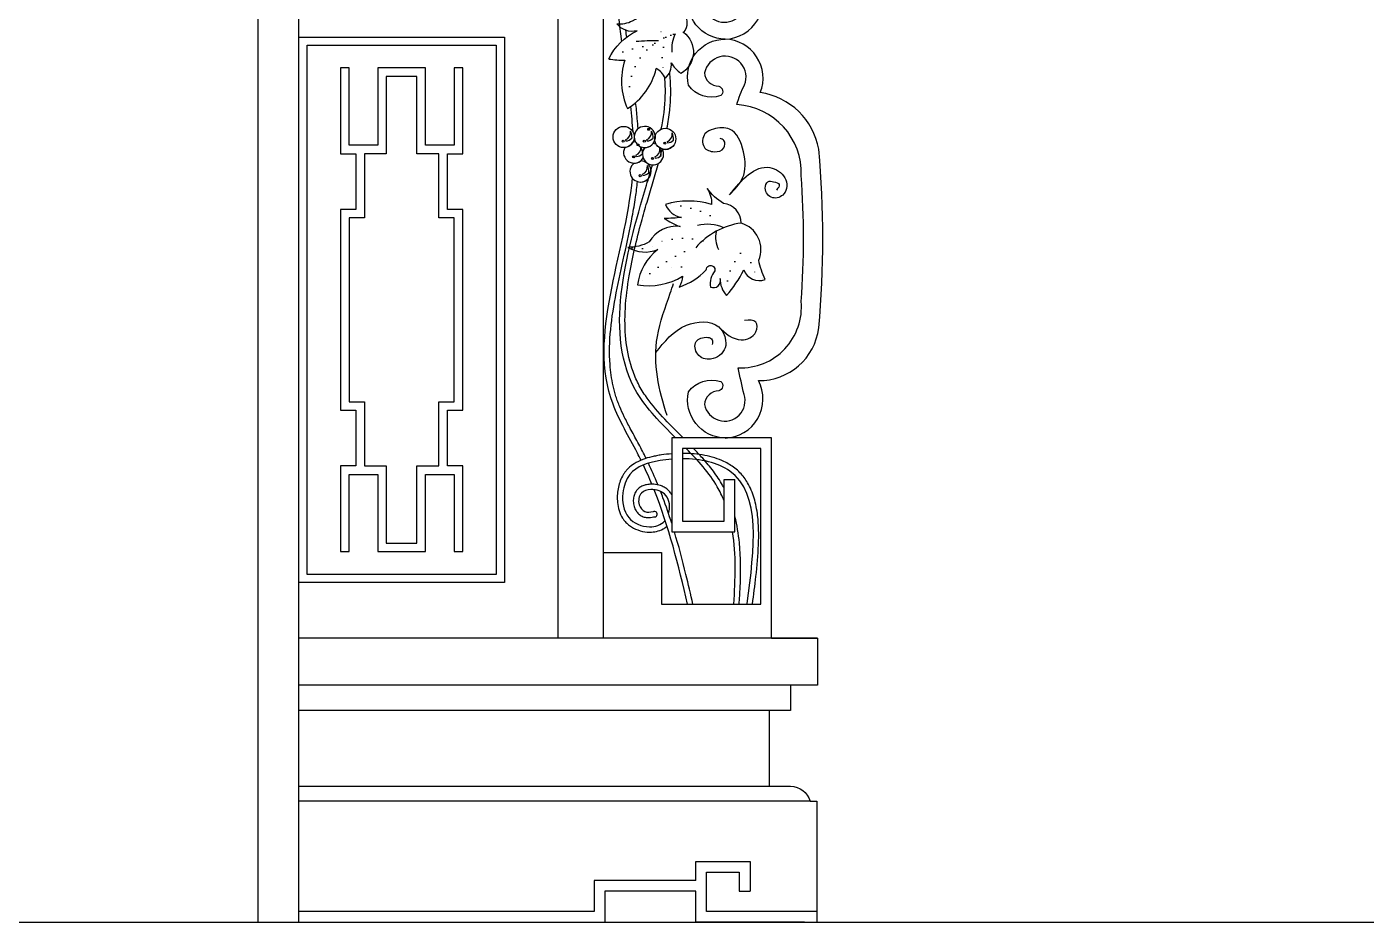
# Model space of a CAD drawing. Extents: x -66030 to 95157, y -13132 to 45879.
# Drawn here: x 38947 to 40581, y 39315 to 40408 of the extents above; entities that cross this region are included whole.
import ezdxf

# ---------------------------------------------------------------- set-up
doc = ezdxf.new("R2010")
doc.units = 0
doc.header["$LTSCALE"] = 100
doc.header["$MEASUREMENT"] = 0
doc.linetypes.add('DOT2', pattern=[0.125, 0, -0.125])
for name, color, linetype in [('3', 11, 'CONTINUOUS'), ('4', 121, 'CONTINUOUS'), ('7', 105, 'CONTINUOUS')]:
    doc.layers.add(name, color=color, linetype=linetype)

msp = doc.modelspace()

# ---------------------------------------------------------------- hatches: boundary and pattern name
at = {"layer": '3'}
h = msp.add_hatch(dxfattribs=at)
h.set_pattern_fill('ANGLE', color=256, scale=1.305361, style=0)
h.set_pattern_definition([(360, (38208.254, 39849.673), (4e-15, 9.11795), [6.631235, -2.486713]), (90, (38208.254, 39849.673), (-9.11795, 5e-15), [6.631235, -2.486713])])
h.paths.add_polyline_path([(39675.7, 40268.3, 1), (39673.2, 40268.3, 1)])
h = msp.add_hatch(dxfattribs=at)
h.set_pattern_fill('ANGLE', color=256, scale=1.305361, style=0)
h.set_pattern_definition([(360, (38234, 39849.673), (4e-15, 9.11795), [6.631235, -2.486713]), (90, (38234, 39849.673), (-9.11795, 5e-15), [6.631235, -2.486713])])
h.paths.add_polyline_path([(39701.4, 40268.3, 1), (39698.9, 40268.3, 1)])
h = msp.add_hatch(dxfattribs=at)
h.set_pattern_fill('ANGLE', color=256, scale=1.305361, style=0)
h.set_pattern_definition([(360, (38259.029, 39847.379), (4e-15, 9.11795), [6.631235, -2.486713]), (90, (38259.029, 39847.379), (-9.11795, 5e-15), [6.631235, -2.486713])])
h.paths.add_polyline_path([(39726.5, 40266, 1), (39724, 40266, 1)])
h = msp.add_hatch(dxfattribs=at)
h.set_pattern_fill('ANGLE', color=256, scale=1.305361, style=0)
h.set_pattern_definition([(360, (38220.978, 39830.726), (4e-15, 9.11795), [6.631235, -2.486713]), (90, (38220.978, 39830.726), (-9.11795, 5e-15), [6.631235, -2.486713])])
h.paths.add_polyline_path([(39688.4, 40249.3, 1), (39685.9, 40249.3, 1)])
h = msp.add_hatch(dxfattribs=at)
h.set_pattern_fill('ANGLE', color=256, scale=1.305361, style=0)
h.set_pattern_definition([(360, (38244.0305, 39828.732), (4e-15, 9.11795), [6.631235, -2.486713]), (90, (38244.0305, 39828.732), (-9.11795, 5e-15), [6.631235, -2.486713])])
h.paths.add_polyline_path([(39711.5, 40247.3, 1), (39709, 40247.3, 1)])
h = msp.add_hatch(dxfattribs=at)
h.set_pattern_fill('ANGLE', color=256, scale=1.305361, style=0)
h.set_pattern_definition([(360, (38228.8185, 39807.643), (4e-15, 9.11795), [6.631235, -2.486713]), (90, (38228.8185, 39807.643), (-9.11795, 5e-15), [6.631235, -2.486713])])
h.paths.add_polyline_path([(39696.3, 40226.3, 1), (39693.8, 40226.3, 1)])

# ---------------------------------------------------------------- linework, layer by layer
for p, q in [((39677.3, 40270), (39677.7, 40268.6)), ((39703, 40270), (39703.5, 40268.6)), ((39728.1, 40267.8), (39728.5, 40266.3)), ((39690, 40251.1), (39690.4, 40249.6)), ((39713.1, 40249.1), (39713.5, 40247.6)), ((39697.9, 40228), (39698.3, 40226.5)), ((39278.7, 39481.1), (39852.4, 39481.1)), ((39816.1, 39353.1), (39829.2, 39353.1))]:
    msp.add_line(p, q, dxfattribs=at)
at = {"layer": '3', "linetype": 'DOT2'}
msp.add_line((39745.6, 40114.9), (39720.6, 40113.8), dxfattribs=at)
at = {"layer": '3', "color": 2}
msp.add_line((-66009.4, 39315.3), (95156.9, 39315.3), dxfattribs=at)
at = {"layer": '3'}
for points in [[(39798.8, 40392.9, -0.473789), (39754.1, 40449.2, -0.330959), (39793.4, 40461.7, -0.600598), (39791.2, 40450.4, 0.397649), (39773.7, 40433.9, 1.069441), (39821.9, 40446.1, -0.01029), (39814.8, 40478.6, 0.453682), (39891.6, 40559.5, 0.036671), (39891.6, 40713, 0.409372), (39813.1, 40799.7, -0.049889), (39822.5, 40823.8, 1.088849), (39773.7, 40838.6, 0.397649), (39791.2, 40822.1, -0.600598), (39793.4, 40810.8, -0.330959), (39754.1, 40823.3, -0.48343), (39798.8, 40879.7, -0.48343)], [(39656.7, 40368.7, -0.169711), (39691.5, 40403, -0.287598), (39666.5, 40411.6, 0.148695), (39685.7, 40415.4, -0.213872), (39748, 40423.6, -0.373398), (39748, 40401.2, -0.545181), (39744.7, 40351.1)], [(39798.8, 39906.2, -0.473789), (39754.1, 39962.5, -0.330959), (39793.4, 39975, -0.600598), (39791.2, 39963.6, 0.397649), (39773.7, 39947.1, 1.069441), (39821.9, 39959.4, -0.01029), (39814.8, 39991.8, 0.453682), (39891.6, 40072.8, 0.036671), (39891.6, 40226.3, 0.409372), (39813.1, 40313, -0.049889), (39822.5, 40337.1, 1.088849), (39773.7, 40351.9, 0.397649), (39791.2, 40335.4, -0.600598), (39793.4, 40324, -0.330959), (39754.1, 40336.6, -0.48343), (39798.8, 40392.9, -0.48343)], [(39800.6, 40079.9, 0.062935), (39821.5, 40111.3, 0.413829), (39847.7, 40099.6, -0.069488), (39839.9, 40123.1, 0.446434), (39818.4, 40168.4, 0.384165), (39796.7, 40192.5, -0.105553), (39777, 40210.8, -0.150517), (39782.2, 40191.2, 0.143109), (39725.9, 40191.2, 0.263895), (39745.6, 40175.4, -0.03396), (39724.6, 40174.1, 0.062821), (39743.8, 40164.3, 0.303058), (39706.3, 40145.4, -0.130881), (39680.1, 40138.8, 0.237341), (39716.7, 40136.2, 0.201616), (39691.9, 40093, 0.176966), (39746.9, 40103.5, -0.109857), (39742.9, 40090.4, 0.120189), (39775.7, 40111.3)], [(39775.7, 40111.3, -1.132636), (39786.2, 40110, 0.212415), (39780.9, 40090.4, 0.655701), (39792.7, 40100.9, 0.197167), (39800.6, 40079.9)]]:
    msp.add_lwpolyline(points, format="xyb", dxfattribs=at)
for points in [[(39288.7, 39739.8), (39288.7, 40385.4), (39519.5, 40385.4), (39519.5, 39739.8)], [(39704.3, 40283.7), (39706.5, 40283.7), (39706.5, 40281.8), (39704.3, 40281.8)], [(39691.3, 40264.8), (39693.5, 40264.8), (39693.5, 40262.9), (39691.3, 40262.9)]]:
    msp.add_lwpolyline(points, close=True, dxfattribs=at)
for points in [[(39329.5, 40357.8), (39329.5, 40253), (39348.3, 40253), (39348.3, 40185.2), (39329.5, 40185.2), (39329.5, 39940), (39348.3, 39940), (39348.3, 39872.3), (39329.5, 39872.3), (39329.5, 39767.5), (39340, 39767.5), (39340, 39861.8), (39374.9, 39861.8), (39374.9, 39767.5), (39433.3, 39767.5), (39433.3, 39861.8), (39468.2, 39861.8), (39468.2, 39767.5), (39478.6, 39767.5), (39478.6, 39872.3), (39459.9, 39872.3), (39459.9, 39940), (39478.6, 39940), (39478.6, 40185.2), (39459.9, 40185.2), (39459.9, 40253), (39478.6, 40253), (39478.6, 40357.8), (39468.2, 40357.8), (39468.2, 40263.4), (39433.3, 40263.4), (39433.3, 40357.8), (39374.9, 40357.8), (39374.9, 40263.4), (39340, 40263.4), (39340, 40357.8), (39329.5, 40357.8)], [(39468.2, 40174.8), (39449.4, 40174.8), (39449.4, 40253), (39422.8, 40253), (39422.8, 40347.3), (39385.3, 40347.3), (39385.3, 40253), (39358.7, 40253), (39358.7, 40174.8), (39340, 40174.8), (39340, 39950.4), (39358.7, 39950.4), (39358.7, 39872.3), (39385.3, 39872.3), (39385.3, 39777.9), (39422.8, 39777.9), (39422.8, 39872.3), (39449.4, 39872.3), (39449.4, 39950.4), (39468.2, 39950.4), (39468.2, 40174.8)], [(39763, 39366.2), (39763, 39366.2), (39763, 39389.4), (39829.2, 39389.4), (39829.2, 39353.1)], [(39910.8, 39328.3), (39776, 39328.3), (39776, 39376.3), (39816.1, 39376.3), (39816.1, 39353.1)], [(39763, 39366.2), (39638.9, 39366.2), (39638.9, 39328.3), (39278.7, 39328.3)]]:
    msp.add_lwpolyline(points, dxfattribs=at)
for centre, radius in [((39675, 40273.5), 12.9), ((39725.8, 40271.2), 12.9), ((39674.4, 40268.3), 1.25), ((39700.2, 40268.3), 1.25), ((39725.2, 40266), 1.25), ((39687.2, 40249.3), 1.25), ((39710.2, 40247.3), 1.25), ((39695, 40226.3), 1.25)]:
    msp.add_circle(centre, radius, dxfattribs=at)
at = {"layer": '3', "linetype": 'DOT2'}
for centre, radius, start, end in [((39756.2, 40327), 74.7, 96.3327, 187.802), ((39717.2, 40373.2), 28.9, 58.3389, 99.9544), ((39761.7, 40080.3), 310, 99.4862, 109.3509), ((39813.3, 40367.5), 91.2, 162.1766, 186.275), ((39724.9, 40069), 122.1, 62.9866, 89.5082), ((39694.7, 40177.1), 39.8, 256.3412, 305.665), ((39748, 40061.8), 88.3, 74.5609, 109.9105), ((39841.1, 39944), 210.9, 115.7732, 135.0419), ((39874, 40084.3), 73.6, 139.8452, 183.414), ((39854.6, 40123.1), 24.5, 186.3756, 253.6541)]:
    msp.add_arc(centre, radius, start, end, dxfattribs=at)
at = {"layer": '3'}
for centre, radius, start, end in [((39715.6, 39981.1), 409.7, 89.753, 93.5631), ((39776, 40381), 42.4, 154.3708, 185.3472), ((39756.1, 40342), 83.7, 162.3941, 203.9023), ((39637.6, 40375.4), 79.3, 301.9109, 346.525), ((39702.7, 40334.5), 25.5, 24.9521, 61.834), ((39712.3, 40361.2), 20.9, 310.3721, 8.0439), ((39771.6, 40387.1), 44.9, 210.7705, 233.2629), ((39700.8, 40273.5), 12.9, 235.2758, 222.4169), ((39673.5, 40279.3), 10, 292.4666, 7.5187), ((39676.9, 40280.2), 11.6, 273.7775, 315.0657), ((39665, 40272.4), 20.2, 358.8475, 24.1395), ((39699.2, 40279.3), 10, 292.4666, 7.5187), ((39702.7, 40280.2), 11.6, 273.7775, 315.0657), ((39690.7, 40272.4), 20.2, 358.8475, 24.1395), ((39724.2, 40277), 10, 292.4666, 7.5187), ((39715.7, 40270.1), 20.2, 358.8475, 24.1395), ((39687.8, 40254.5), 12.9, 151.447, 329.0509), ((39675, 40273.5), 12.9, 276.3174, 331.447), ((39687.8, 40254.5), 12.9, 82.2478, 96.3174), ((39686.2, 40260.4), 10, 292.4666, 7.5187), ((39677.7, 40253.4), 20.2, 358.8475, 24.1395), ((39710.8, 40252.5), 12.9, 141.1885, 29.5445), ((39700.8, 40273.5), 12.9, 262.2478, 321.1885), ((39687.8, 40254.5), 12.9, 21.0644, 28.7533), ((39710.8, 40252.5), 12.9, 72.8326, 90), ((39709.2, 40258.4), 10, 292.4666, 7.5187), ((39725.8, 40271.2), 12.9, 222.1242, 323.4902), ((39700.7, 40251.4), 20.2, 358.8475, 24.1395), ((39727.7, 40277.9), 11.6, 273.7775, 315.0657), ((39695.6, 40231.4), 12.9, 127.5232, 90), ((39687.8, 40254.5), 12.9, 260.6605, 329.0509), ((39689.7, 40261.2), 11.6, 273.7775, 315.0657), ((39694, 40237.3), 10, 292.4666, 7.5187), ((39685.5, 40230.3), 20.2, 358.8475, 24.1395), ((39712.7, 40259.2), 11.6, 273.7775, 315.0657), ((39695.6, 40231.4), 12.9, 270, 330.3201), ((39697.5, 40238.1), 11.6, 273.7775, 315.0657), ((39830.5, 40080), 89.2, 97.8053, 139.2196), ((39777.7, 40119.4), 47.6, 65.5982, 105.241), ((39822.1, 40151.2), 34.9, 168.2194, 205.7267), ((39712.5, 39813.2), 3.42, 261.6963, 116.8699)]:
    msp.add_arc(centre, radius, start, end, dxfattribs=at)
for points, knots in [([(39727.8, 40283.9), (39729.2, 40291.3), (39730.3, 40298.7), (39731.8, 40312.1), (39732.2, 40318.1), (39732.5, 40330.2), (39732.4, 40336.2), (39731.8, 40345.6), (39731.6, 40349), (39731.2, 40352.3)], [501.476009, 501.476009, 501.476009, 501.476009, 518.678471, 518.678471, 532.626264, 532.626264, 546.574056, 546.574056, 554.29698, 554.29698, 554.29698, 554.29698]), ([(39720.9, 40283.1), (39723.6, 40296.8), (39726.4, 40317.8), (39725.8, 40339), (39725.2, 40346.5)], [499.866089, 499.866089, 499.866089, 499.866089, 532.34926, 550.22794, 550.22794, 550.22794, 550.22794]), ([(39738.3, 39906.4), (39720.6, 39924.1), (39642.2, 40003.3), (39680, 40138.5), (39707.8, 40231.4), (39710.1, 40239.7)], [197.081272, 197.081272, 197.081272, 197.081272, 252.83484, 446.827956, 465.858651, 465.858651, 465.858651, 465.858651]), ([(39747.5, 39906.4), (39747.3, 39906.6), (39747, 39906.9), (39738.4, 39915.5), (39730.1, 39923.8), (39714.6, 39940.5), (39707.5, 39949.1), (39699.7, 39960.5), (39698, 39963.2), (39694.8, 39968.6), (39693.3, 39971.4), (39689.2, 39979.8), (39686.9, 39985.6), (39681.3, 40002.7), (39678.9, 40014.5), (39676.5, 40038.9), (39676.3, 40051.6), (39677.8, 40077.5), (39679.5, 40090.8), (39685.4, 40125.9), (39690.7, 40148.1), (39698.9, 40178), (39701.2, 40186), (39705.7, 40201.5), (39707.9, 40209), (39712.3, 40223.9), (39714.5, 40231.3), (39716.9, 40239.6), (39717.1, 40240.5), (39717.4, 40241.5)], [192.225497, 192.225497, 192.225497, 192.225497, 193.018821, 193.018821, 219.368899, 219.368899, 245.718978, 245.718978, 253.650995, 253.650995, 261.583013, 261.583013, 277.447049, 277.447049, 307.221337, 307.221337, 336.995626, 336.995626, 366.769915, 366.769915, 414.9551, 414.9551, 432.640146, 432.640146, 449.544046, 449.544046, 466.447946, 466.447946, 468.614697, 468.614697, 468.614697, 468.614697]), ([(39733.6, 39886.9), (39729.4, 39886.6), (39725.2, 39886.1), (39719.1, 39885.2), (39717.2, 39884.9), (39713.3, 39884.1), (39711.4, 39883.7), (39705.7, 39882.4), (39701.9, 39881.3), (39694.6, 39878.5), (39691.1, 39876.9), (39685.2, 39873.1), (39682.7, 39871.2), (39679.6, 39868.1), (39678.7, 39867.2), (39677, 39865.1), (39676.2, 39864.1), (39674.7, 39861.8), (39674, 39860.7), (39672.1, 39857.1), (39671.1, 39854.6), (39669.3, 39849.4), (39668.7, 39846.8), (39667.7, 39841.3), (39667.4, 39838.6), (39667.1, 39833.1), (39667.2, 39830.3), (39667.8, 39824.2), (39668.4, 39820.8), (39670.4, 39814.3), (39671.9, 39811.1), (39674.4, 39807.2), (39675.1, 39806.2), (39677.1, 39803.8), (39678.5, 39802.4), (39681.3, 39799.9), (39682.9, 39798.7), (39687.8, 39795.6), (39691.3, 39794.1), (39698.9, 39791.9), (39702.8, 39791.3), (39709.5, 39791.3), (39712.3, 39791.6), (39717.8, 39792.9), (39720.5, 39793.8), (39724.6, 39796), (39726.1, 39797), (39727.6, 39798.3), (39727.7, 39798.4), (39727.9, 39798.6)], [180.365635, 180.365635, 180.365635, 180.365635, 188.839325, 188.839325, 192.785979, 192.785979, 196.732634, 196.732634, 204.625943, 204.625943, 212.519252, 212.519252, 218.795046, 218.795046, 221.375053, 221.375053, 224.036084, 224.036084, 226.697115, 226.697115, 232.019177, 232.019177, 237.445651, 237.445651, 242.816366, 242.816366, 248.18708, 248.18708, 254.748796, 254.748796, 261.310512, 261.310512, 263.586522, 263.586522, 267.154936, 267.154936, 270.72335, 270.72335, 277.97589, 277.97589, 285.22843, 285.22843, 290.294665, 290.294665, 295.360901, 295.360901, 298.348785, 298.348785, 298.711423, 298.711423, 298.711423, 298.711423]), ([(39733.6, 39880.4), (39728.9, 39880), (39709.3, 39877.6), (39682.3, 39869.2), (39671.5, 39837.2), (39676.3, 39806.7), (39703.7, 39794.9), (39720.9, 39800), (39725.5, 39805.4), (39725.7, 39805.6)], [180.716045, 180.716045, 180.716045, 180.716045, 190.692706, 221.795351, 240.342032, 263.770102, 285.165035, 300.294114, 300.947671, 300.947671, 300.947671, 300.947671]), ([(39832.2, 39703.5), (39833.7, 39714.8), (39835.2, 39726.1), (39837.9, 39750.4), (39839, 39763.3), (39840, 39788.3), (39839.8, 39800.2), (39837.6, 39818.9), (39836.2, 39826.1), (39832.2, 39839.5), (39829.6, 39845.8), (39823.6, 39856), (39820.5, 39860.1), (39815, 39865.8), (39812.9, 39867.7), (39808.6, 39871), (39806.5, 39872.4), (39802.1, 39875.1), (39799.8, 39876.4), (39790.2, 39880.9), (39782.3, 39883.3), (39765.6, 39886.5), (39756.8, 39887.3), (39747.5, 39887.4), (39747.1, 39887.4), (39746.7, 39887.4)], [0, 0, 0, 0, 20.963598, 20.963598, 45.687228, 45.687228, 70.410859, 70.410859, 86.800003, 86.800003, 103.189147, 103.189147, 115.682796, 115.682796, 122.443692, 122.443692, 128.497556, 128.497556, 134.551421, 134.551421, 152.647389, 152.647389, 170.743357, 170.743357, 171.582791, 171.582791, 171.582791, 171.582791]), ([(39825.8, 39704.4), (39834.5, 39771.4), (39846.4, 39863.6), (39768.8, 39880.9), (39746.7, 39880.9)], [0, 0, 0, 0, 124.784047, 171.579818, 171.579818, 171.579818, 171.579818]), ([(39797.6, 39829.3), (39795.2, 39835.3), (39784, 39858.4), (39765.8, 39878.6), (39751.3, 39893.3)], [121.616946, 121.616946, 121.616946, 121.616946, 137.174875, 183.373609, 183.373609, 183.373609, 183.373609]), ([(39797.6, 39844.8), (39797, 39846.1), (39796.3, 39847.3), (39794, 39851.4), (39792.2, 39854.3), (39788.5, 39860), (39786.5, 39862.8), (39780.4, 39871), (39776, 39876.3), (39767.8, 39885.5), (39764.1, 39889.4), (39760.4, 39893.3)], [132.63851, 132.63851, 132.63851, 132.63851, 135.810864, 135.810864, 143.525334, 143.525334, 151.239804, 151.239804, 166.668743, 166.668743, 178.657299, 178.657299, 178.657299, 178.657299]), ([(39733.6, 39837.2), (39733.2, 39837.9), (39732.8, 39838.6), (39731.8, 39840), (39731.2, 39840.7), (39730, 39842), (39729.3, 39842.6), (39727.4, 39844.3), (39725.9, 39845.3), (39722.9, 39846.9), (39721.4, 39847.6), (39717.2, 39849), (39714.5, 39849.5), (39710.6, 39849.8), (39709.5, 39849.8), (39707.4, 39849.7), (39706.6, 39849.6), (39704.8, 39849.4), (39703.8, 39849.3), (39701.4, 39848.8), (39699.9, 39848.4), (39696.8, 39847.1), (39695.4, 39846.3), (39693.4, 39844.8), (39692.9, 39844.3), (39692, 39843.5), (39691.6, 39843.1), (39690.9, 39842.3), (39690.6, 39841.8), (39689.7, 39840.5), (39689.2, 39839.6), (39687.9, 39836.9), (39687.3, 39835.1), (39686.7, 39831.3), (39686.6, 39829.4), (39686.9, 39826.4), (39687, 39825.3), (39687.5, 39823.2), (39687.8, 39822.2), (39688.6, 39820.3), (39689, 39819.4), (39690.3, 39817.1), (39691.2, 39815.8), (39693.5, 39813.3), (39694.8, 39812.2), (39697, 39810.9), (39697.8, 39810.5), (39699.5, 39809.8), (39700.4, 39809.6), (39702, 39809.3), (39702.9, 39809.2), (39705.2, 39809), (39706.6, 39809.1), (39709.2, 39809.4), (39710.5, 39809.6), (39711.7, 39809.8), (39711.8, 39809.8), (39712, 39809.8)], [322.202432, 322.202432, 322.202432, 322.202432, 323.546298, 323.546298, 324.998343, 324.998343, 326.450389, 326.450389, 329.354479, 329.354479, 332.25857, 332.25857, 337.021996, 337.021996, 338.987007, 338.987007, 340.538256, 340.538256, 342.089504, 342.089504, 344.703745, 344.703745, 347.317985, 347.317985, 348.333882, 348.333882, 349.122227, 349.122227, 349.910571, 349.910571, 351.487261, 351.487261, 354.401961, 354.401961, 357.316662, 357.316662, 359.043673, 359.043673, 360.543438, 360.543438, 362.043204, 362.043204, 364.490678, 364.490678, 366.938151, 366.938151, 368.174475, 368.174475, 369.410798, 369.410798, 370.647121, 370.647121, 373.070653, 373.070653, 375.494185, 375.494185, 375.754918, 375.754918, 375.754918, 375.754918]), ([(39729.8, 39813.8), (39732.1, 39821.4), (39730.2, 39838.7), (39710.7, 39844.9), (39694.4, 39840.4), (39691.6, 39825.4), (39700.1, 39814.5), (39707.4, 39815.7), (39710.9, 39816.3)], [307.574925, 307.574925, 307.574925, 307.574925, 324.193735, 339.322813, 348.6034, 359.670996, 368.150462, 375.754918, 375.754918, 375.754918, 375.754918]), ([(39732.9, 39804.5), (39733.1, 39805), (39733.3, 39805.4), (39733.6, 39805.8), (39733.6, 39805.9), (39733.6, 39805.9)], [303.0269775, 303.0269775, 303.0269775, 303.0269775, 303.8260659, 303.8260659, 303.8999783, 303.8999783, 303.8999783, 303.8999783]), ([(39815.9, 39703.3), (39816.4, 39710.2), (39816.8, 39717), (39817.9, 39742.2), (39817.9, 39760.4), (39815.1, 39789.1), (39813.4, 39799.8), (39810.7, 39810.3)], [25.155705, 25.155705, 25.155705, 25.155705, 39.747515, 39.747515, 79.495029, 79.495029, 104.268762, 104.268762, 104.268762, 104.268762])]:
    msp.add_open_spline(points, degree=3, knots=knots, dxfattribs=at)
for points in [[(39686.9, 40267.4), (39686.9, 40267.7), (39686.9, 40268.1), (39686.9, 40268.4)], [(39719.8, 40250), (39720.6, 40252.9), (39721.3, 40255.9), (39722.1, 40258.8)], [(39686.8, 40240.8), (39686.8, 40241.1), (39686.9, 40241.4), (39686.9, 40241.7)], [(39687.1, 40248.1), (39687.1, 40248.9), (39687.1, 40249.8), (39687.1, 40250.6)], [(39809.3, 39703.3), (39811.5, 39733.9), (39812.3, 39764), (39807.9, 39791.7)]]:
    msp.add_open_spline(points, degree=3, dxfattribs=at)
at = {"layer": '4'}
for points in [[(40628.8, 43015.3), (39228.8, 43015.3), (39228.8, 39315.3), (39652, 39315.3)], [(39911.6, 39661.9), (39855.3, 39661.9)], [(39911.6, 39661.9), (39911.6, 39604.4), (39878.4, 39604.4)], [(39852.4, 39573.7), (39852.4, 39481.1)], [(39763, 39353.1), (39652, 39353.1), (39652, 39315.3), (39652, 39315.3)], [(39895.8, 39315.3), (39763, 39315.3), (39763, 39353.1), (39652, 39353.1), (39652, 39315.3)], [(39778, 39315.3), (39910.8, 39315.3)]]:
    msp.add_lwpolyline(points, dxfattribs=at)
at = {"layer": '4', "linetype": 'ByBlock'}
for points in [[(39798.8, 40392.8, 0.555852), (39839.4, 40463, 0.381317), (39913, 40527.3, 0.046784), (39913, 40745.3, 0.323479), (39841.7, 40814.3, 0.520055), (39798.8, 40879.7)], [(39798.8, 39906.1, 0.555852), (39839.4, 39976.2, 0.381317), (39913, 40040.5, 0.046784), (39913, 40258.5, 0.323479), (39841.7, 40327.6, 0.520055), (39798.8, 40392.9)]]:
    msp.add_lwpolyline(points, format="xyb", dxfattribs=at)
msp.add_lwpolyline([(39855.3, 39661.9), (39855.3, 39906.4), (39802.8, 39906.4)], dxfattribs=at)
at = {"layer": '4'}
msp.add_lwpolyline([(39855.3, 39661.9), (39911.6, 39661.9), (39911.6, 39604.4), (39878.4, 39604.4), (39878.4, 39573.7), (39852.4, 39573.7), (39852.4, 39481.1), (39878.6, 39481.1, -0.332332), (39902.5, 39463.2), (39910.8, 39463.2), (39910.8, 39315.3)], format="xyb", dxfattribs=at)
at = {"layer": '7'}
for p, q in [((39278.7, 39315.3), (39278.7, 43015.3)), ((39797.6, 39855.7), (39810.7, 39855.7)), ((39852.4, 39573.7), (39278.7, 39573.7)), ((39902.5, 39463.2), (39278.7, 39463.2))]:
    msp.add_line(p, q, dxfattribs=at)
at = {"layer": '7', "linetype": 'ByBlock'}
for p, q in [((39855.3, 39661.9), (39278.7, 39661.9)), ((39878.4, 39604.4), (39278.7, 39604.4))]:
    msp.add_line(p, q, dxfattribs=at)
at = {"layer": '7'}
for points in [[(39594.7, 42034.2), (39594.7, 39661.9)], [(39649.8, 41978.9), (39649.8, 39661.9)], [(39855.3, 39661.9), (39855.3, 39661.9), (39855.3, 39661.9), (39855.3, 39661.9), (39855.3, 39906.4), (39733.6, 39906.4), (39733.6, 39791.7), (39810.7, 39791.7), (39810.7, 39855.7)], [(39649.8, 39766.6), (39721.2, 39766.6), (39721.2, 39703.3), (39842.2, 39703.3), (39842.2, 39893.3), (39746.7, 39893.3), (39746.7, 39804.8), (39797.6, 39804.8), (39797.6, 39855.7)]]:
    msp.add_lwpolyline(points, dxfattribs=at)
msp.add_lwpolyline([(39278.7, 39729.8), (39278.7, 40395.4), (39529.5, 40395.4), (39529.5, 39729.8)], close=True, dxfattribs=at)
msp.add_arc((39673.4, 40470.8), 103.5, 260.7552, 271.6246, dxfattribs=at)
at = {"layer": '7', "color": 3}
for points, knots in [([(39672.7, 40390.2), (39666.3, 40438.4), (39662.7, 40487.4), (39678.5, 40532.3), (39679.4, 40534.7)], [566.051839, 566.051839, 566.051839, 566.051839, 675.325, 681.563415, 681.563415, 681.563415, 681.563415]), ([(39692.7, 40283.4), (39692.4, 40287.6), (39692, 40291.8), (39691.1, 40302.6), (39690.4, 40309.1), (39689.6, 40315.5)], [486.495929, 486.495929, 486.495929, 486.495929, 495.622561, 495.622561, 509.844109, 509.844109, 509.844109, 509.844109]), ([(39696.2, 39879.1), (39694.7, 39882), (39683.2, 39905), (39619.6, 40008.4), (39676.8, 40126.5), (39685.7, 40223.3)], [171.61695, 171.61695, 171.61695, 171.61695, 179.019909, 229.989787, 442.738256, 442.738256, 442.738256, 442.738256]), ([(39702.3, 39881.3), (39702, 39882), (39701.7, 39882.7), (39699.9, 39886.3), (39698.4, 39889.2), (39695.4, 39895), (39693.8, 39897.9), (39689.2, 39906.5), (39686.1, 39912.2), (39680.5, 39922.6), (39678, 39927.4), (39673.7, 39936.2), (39671.9, 39940.2), (39669.4, 39946.3), (39668.5, 39948.4), (39667, 39952.6), (39666.3, 39954.7), (39664.3, 39961.1), (39663.1, 39965.3), (39660.2, 39978.3), (39659, 39987), (39657.3, 40009.9), (39657.7, 40024.1), (39660.6, 40053.3), (39663, 40068.2), (39668.9, 40098.5), (39672.3, 40113.8), (39679.2, 40145), (39682.6, 40160.7), (39687, 40184.3), (39688.3, 40192.1), (39690.4, 40206.3), (39691.2, 40212.7), (39691.8, 40219.1)], [171.087816, 171.087816, 171.087816, 171.087816, 172.787294, 172.787294, 180.114982, 180.114982, 187.44267, 187.44267, 202.098046, 202.098046, 214.65501, 214.65501, 225.208356, 225.208356, 230.771588, 230.771588, 236.334821, 236.334821, 247.461286, 247.461286, 269.714216, 269.714216, 304.608006, 304.608006, 339.501795, 339.501795, 374.395585, 374.395585, 409.289375, 409.289375, 426.278156, 426.278156, 440.187005, 440.187005, 440.187005, 440.187005]), ([(39716.8, 39848.9), (39716.6, 39849.3), (39716.5, 39849.7), (39712.8, 39858.6), (39709.1, 39867), (39705.2, 39875.4)], [144.409609, 144.409609, 144.409609, 144.409609, 145.357516, 145.357516, 166.14556, 166.14556, 166.14556, 166.14556]), ([(39733.6, 39802.1), (39730.3, 39812.6), (39726.8, 39822.9), (39722, 39835.8), (39721, 39838.4), (39719.9, 39841.1)], [106.704809, 106.704809, 106.704809, 106.704809, 131.642627, 131.642627, 137.991308, 137.991308, 137.991308, 137.991308]), ([(39759.5, 39703.3), (39756.7, 39715.5), (39753.9, 39727.6), (39746.7, 39757.2), (39742.1, 39774.6), (39736.9, 39791.7)], [29.038969, 29.038969, 29.038969, 29.038969, 57.495637, 57.495637, 98.449535, 98.449535, 98.449535, 98.449535])]:
    msp.add_open_spline(points, degree=3, knots=knots, dxfattribs=at)
for points in [[(39678.7, 40395.2), (39678.3, 40398.1), (39677.9, 40400.9), (39677.6, 40403.8)], [(39686.4, 40279.6), (39685.7, 40290), (39684.8, 40300.4), (39683.6, 40310.8)], [(39709.4, 39849.8), (39706.1, 39857.6), (39702.7, 39865.5), (39699, 39873.2)], [(39752.8, 39703.3), (39742.1, 39750.9), (39730.1, 39798), (39712.1, 39843.1)]]:
    msp.add_open_spline(points, degree=3, dxfattribs=at)
at = {"layer": '7'}
for points in [[(39804.1, 40202.8), (39820.1, 40223.5), (39821.3, 40255.5), (39804.1, 40283.1), (39784.6, 40283.1), (39774.2, 40277.3), (39773.1, 40261.3), (39785.7, 40255.5), (39797.2, 40260.1), (39797.2, 40269.3), (39792.6, 40271.6)], [(39804.1, 40202.8), (39853.4, 40236.1), (39871.7, 40223.5), (39870.6, 40204), (39856.8, 40199.4), (39847.7, 40210.9), (39851.1, 40218.9), (39858, 40218.9), (39864.9, 40215.4), (39861.4, 40208.6)], [(39727.9, 39933.5), (39716.1, 39980.7), (39716.1, 40029.9), (39731.9, 40083), (39735.8, 40094.8)], [(39714.2, 40010.3), (39751.6, 40043.7), (39791, 40041.7), (39798.8, 40028), (39798.8, 40016.2), (39781.1, 40002.4), (39765.4, 40008.3), (39763.4, 40024), (39769.3, 40028), (39783.1, 40026), (39783.1, 40020.1)], [(39791, 40041.7), (39818.5, 40026), (39836.3, 40035.8), (39836.3, 40047.6), (39822.5, 40049.6)]]:
    msp.add_spline(points, degree=3, dxfattribs=at)

doc.saveas('drawing.dxf')
